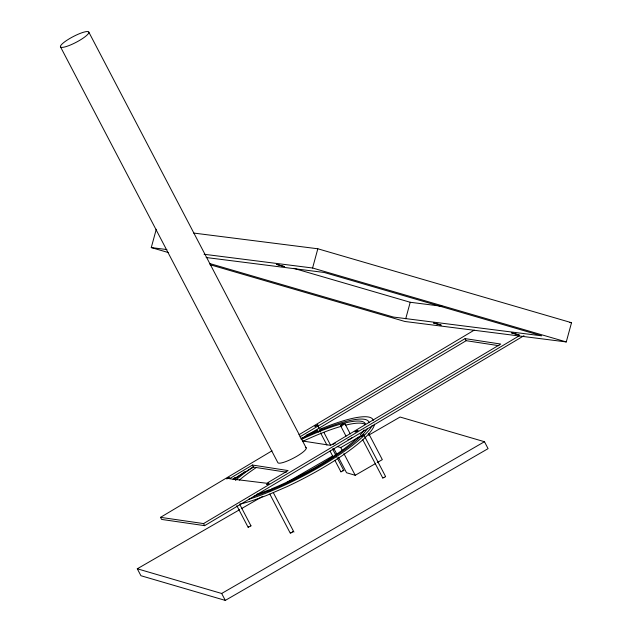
<?xml version="1.0" encoding="UTF-8"?>
<svg xmlns="http://www.w3.org/2000/svg" width="632" height="632" viewBox="0 0 632 632"><rect width="100%" height="100%" fill="white"/><g stroke="black" fill="none" stroke-linecap="round" stroke-linejoin="round"><path stroke-width="0.95" d="M168.31 252.539L151.269 247.578L156.278 229.266M204.065 254.262L312.579 268.007L317.833 248.779L571.526 322.707L566.272 341.936L404.97 321.498L209.966 264.682M405.72 318.749L410.223 302.27L442.487 306.354M239.639 504.178L250.959 525.832L248.186 527.333L248.487 526.835M292.268 531.686C294.828 531.307 288.563 534.364 290.846 532.405M363.858 434.958L361.014 436.404L363.858 434.958L385.591 476.536L384.612 477.389L382.755 477.982L362.823 439.864M382.755 477.982L383.118 477.539M337.006 457.497L343.8 470.484L340.996 471.796M318.259 431.498C316.964 433.133 322.462 430.029 319.966 430.574M358.336 437.075L358.036 437.573L360.588 436.009M270.117 489.539C268.418 491.08 273.364 488.963 272.123 488.583M523.944 335.711L204.642 525.658L161.618 519.425L160.528 517.347L272.029 450.806M298.92 434.753L474.237 330.133M252.484 465.034L229.463 478.724L266.799 483.267L288.121 470.579L252.484 465.034L253.566 467.111L286.32 472.207M299.852 436.87L465.113 338.61L500.757 344.061L330.536 445.347L302.617 441.002M233.018 479.333L253.566 467.111M300.935 438.948L466.195 340.695L498.956 345.696M160.528 517.347L203.559 523.58L519.465 335.647M332.882 444.533L335.426 443.064M337.259 446.548L340.735 447.567L357.673 437.786M368.511 435.266L400.08 417.033L484.46 441.713L488.086 448.649L225.292 600.4L140.92 575.72L137.294 568.784L239.678 509.661M241.385 508.681L262.715 496.357M286.604 482.564L332.677 455.956M335.237 454.479L336.943 453.492M338.381 457.149L346.534 472.744L355.231 475.288L375.55 463.548M377.241 462.577L382.32 459.638L368.733 433.655M137.294 568.784L221.674 593.472L484.46 441.713M320.25 429.468L322.059 428.907L319.95 430.274M342.726 470.674L343.8 470.484M385.125 476.52L385.591 476.536M250.493 525.816L250.959 525.832M193.676 233.058L317.833 248.779M151.269 247.578L166.911 249.561M206.143 257.516L324.192 272.471L541.648 335.829L393.349 317.043L209.935 263.599M569.574 322.454L571.526 322.707M312.579 268.007L566.272 341.936M293.785 268.347L410.223 302.27M465.113 338.61L466.195 340.695M344.819 423.527A2.394 0.482 -27.6 0 1 341.715 425.573A2.394 0.482 -27.6 0 1 341.533 424.728A2.394 0.482 -27.6 0 1 344.819 423.527L350.254 433.923M340.553 425.692L345.988 436.088M340.735 447.567L342.094 450.166M343.911 453.626L355.231 475.288M333.854 448.483L337.022 454.55M323.876 432.375L330.67 445.363M332.479 448.831L336.098 455.759M317.935 426.118L319.026 428.196M320.574 432.928L326.918 445.054M330.086 451.122L333.254 457.181M335.071 460.649L340.956 471.907M88.812 32.114A15.966 3.207 -27.6 0 1 68.667 45.702A15.966 3.207 -27.6 0 1 66.447 40.59A15.966 3.207 -27.6 0 1 88.812 32.114L306.18 447.914M60.474 46.823L277.843 462.624A15.966 3.207 -27.6 0 0 295.136 457.236A15.966 3.207 -27.6 0 0 305.367 447.401M273.293 492.573L293.943 532.073M269.817 494.066L290.199 533.053M236.795 505.624L248.115 527.278M203.559 523.58L204.642 525.658M221.674 593.472L225.292 600.4M374.452 424.159A87.809 17.657 -27.6 0 1 287.189 486.569L267.383 495.133A87.809 17.657 -27.6 0 1 239.931 504.091M239.331 480.091A79.126 15.911 -27.6 0 1 256.323 467.483M303.305 441.12A79.126 15.911 -27.6 0 1 341.959 426.118M345.633 425.146A79.126 15.911 -27.6 0 1 365.249 424.491M367.555 428.346A83.124 16.716 -27.6 0 1 253.479 496.499M234.614 479.546A83.124 16.716 -27.6 0 1 241.645 473.897M243.067 472.823A83.124 16.716 -27.6 0 1 244.545 471.733M301.188 438.624A83.124 16.716 -27.6 0 1 318.244 431.032M320.092 430.281A83.124 16.716 -27.6 0 1 369.127 422.69M364.072 429.886A79.126 15.911 -27.6 0 1 360.201 434.927M357.878 437.344A79.126 15.911 -27.6 0 1 271.871 488.718M269.121 489.824A79.126 15.911 -27.6 0 1 256.394 494.461M235.46 480.423A79.126 15.911 -27.6 0 1 253.566 466.527M301.338 439.461A79.126 15.911 -27.6 0 1 365.572 424.491M372.295 425.352A87.809 17.657 -27.6 0 1 248.455 499.383M233.666 478.566A87.809 17.657 -27.6 0 1 235.017 477.476M306.03 435.298A87.809 17.657 -27.6 0 1 317.872 430.084M319.65 429.341A87.809 17.657 -27.6 0 1 373.267 420.391M352.016 437.549A2.394 0.482 -27.6 0 1 350.586 438.663M350.041 438.956A2.394 0.482 -27.6 0 1 348.959 439.438M348.501 439.58A2.394 0.482 -27.6 0 1 347.9 439.643M226.825 478.819L229.211 477.681L226.825 478.819M268.489 491.364L271.302 490.029L268.489 491.364M315.028 426.284L317.841 424.949L315.028 426.284M355.105 431.861L357.91 430.526L355.105 431.861M266.799 484.357C269.335 484.704 270.275 481.473 266.799 484.357M511.612 332.874L519.149 334.992L511.612 332.874M276.729 264.421L284.187 266.538L276.729 264.421M433.623 322.992L441.081 325.109L433.623 322.992"/></g></svg>
